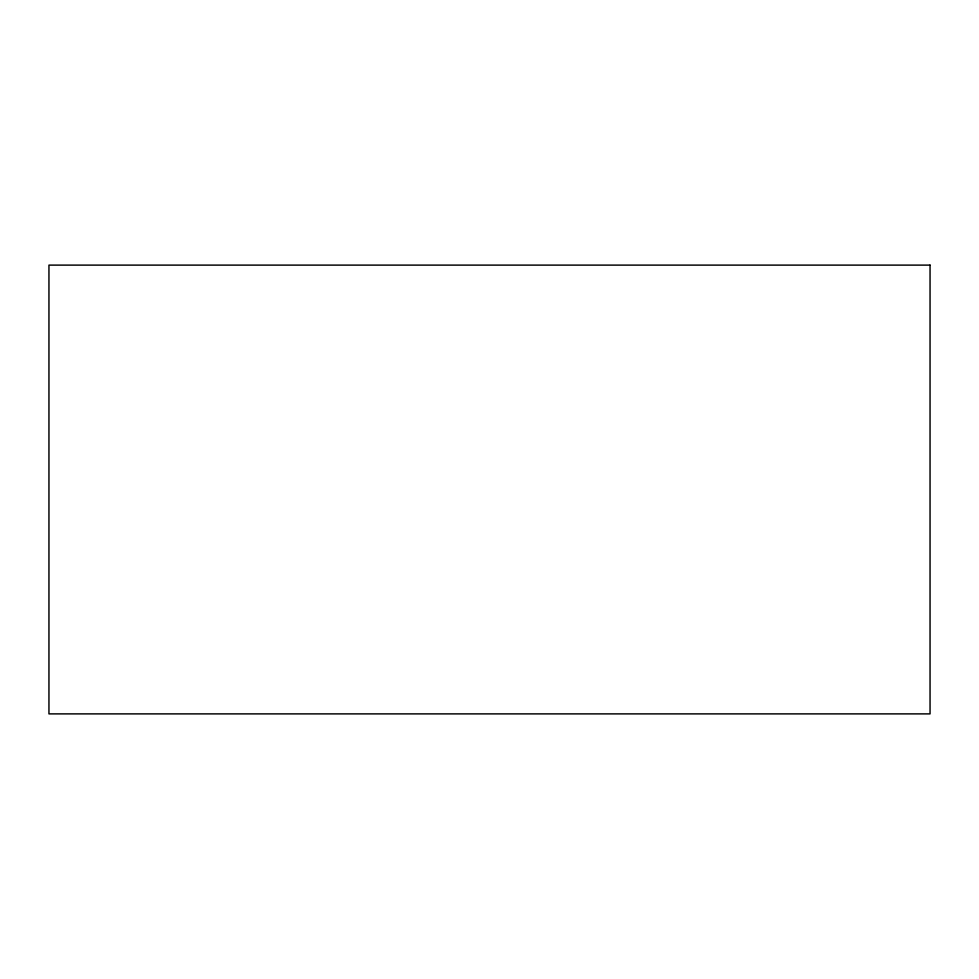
<?xml version="1.0" encoding="UTF-8"?>
<svg xmlns="http://www.w3.org/2000/svg" width="979" height="979" viewBox="0 0 979 979"><rect width="100%" height="100%" fill="white"/><g stroke="black" fill="none" stroke-linecap="round" stroke-linejoin="round"><path stroke-width="1.47" d="M930.05 265.113L48.95 265.113L48.95 713.887L930.05 713.887L930.05 265.113"/></g></svg>
